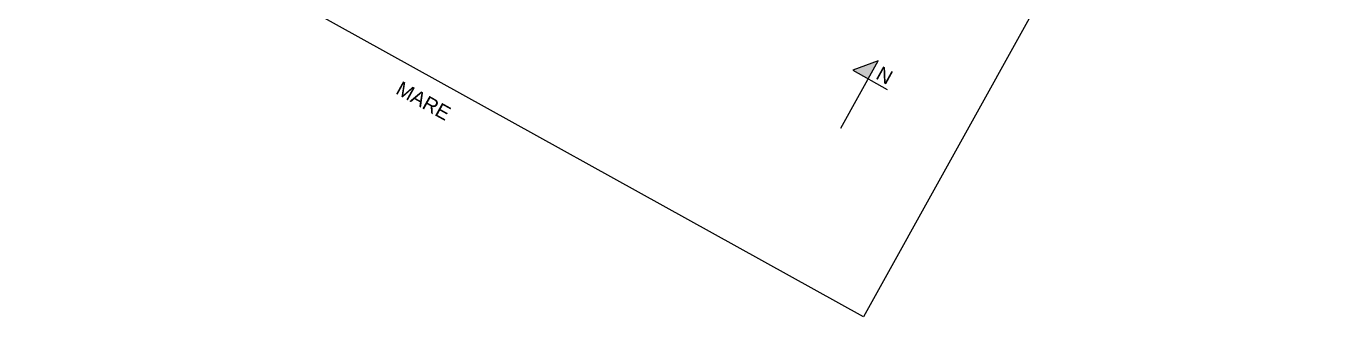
# Model space of a CAD drawing. Header units: millimetres. Extents: x 1116 to 6757, y -1736 to 5159.
# Drawn here: x 1116 to 3835, y 384 to 992 of the extents above; entities that cross this region are included whole.
import ezdxf

# ---------------------------------------------------------------- set-up
doc = ezdxf.new("R2010")
doc.units = ezdxf.units.MM
for name, color, linetype in [('A-FURN', 9, 'Continuous'), ('A-GLAZ-FULL', 4, 'Continuous'), ('A-WALL-FULL-EXTR', 1, 'Continuous')]:
    doc.layers.add(name, color=color, linetype=linetype)
doc.styles.get("Standard").update_dxf_attribs({"font": 'arial.ttf'})

msp = doc.modelspace()

# ---------------------------------------------------------------- hatches: boundary and pattern name
at = {"true_color": 0x636466}
h = msp.add_hatch(color=251, dxfattribs=at)
h.dxf.hatch_style = 1
h.paths.add_polyline_path([(2895.333, 918.966), (2842.337, 899.322), (2874.548, 881.467)])

# ---------------------------------------------------------------- linework, layer by layer
at = {"layer": 'A-FURN', "color": 251, "true_color": 0x636466}
for p, q in [((2817.493, 778.538), (2895.333, 918.966)), ((2895.333, 918.966), (2842.337, 899.322)), ((2842.337, 899.322), (2914.227, 859.473))]:
    msp.add_line(p, q, dxfattribs=at)
at = {"layer": 'A-WALL-FULL-EXTR'}
for p, q in [((3834.68, 2133.641), (2865.061, 384.402)), ((2865.061, 384.402), (1115.821, 1354.021))]:
    msp.add_line(p, q, dxfattribs=at)

# ---------------------------------------------------------------- texts
at = {"layer": 'A-FURN', "color": 251, "true_color": 0x636466, "insert": (2902.766, 909.099), "char_height": 30, "attachment_point": 1, "rotation": 331}
msp.add_mtext_dynamic_manual_height_columns('N', width=88.17383, gutter_width=12.5, heights=[0], dxfattribs=at)
at = {"layer": 'A-GLAZ-FULL', "ltscale": 0.1, "insert": (1900.221, 878.042), "char_height": 30, "attachment_point": 1, "rotation": 331}
msp.add_mtext_dynamic_manual_height_columns('MARE', width=344.26246, gutter_width=12.5, heights=[0], dxfattribs=at)

doc.saveas('drawing.dxf')
